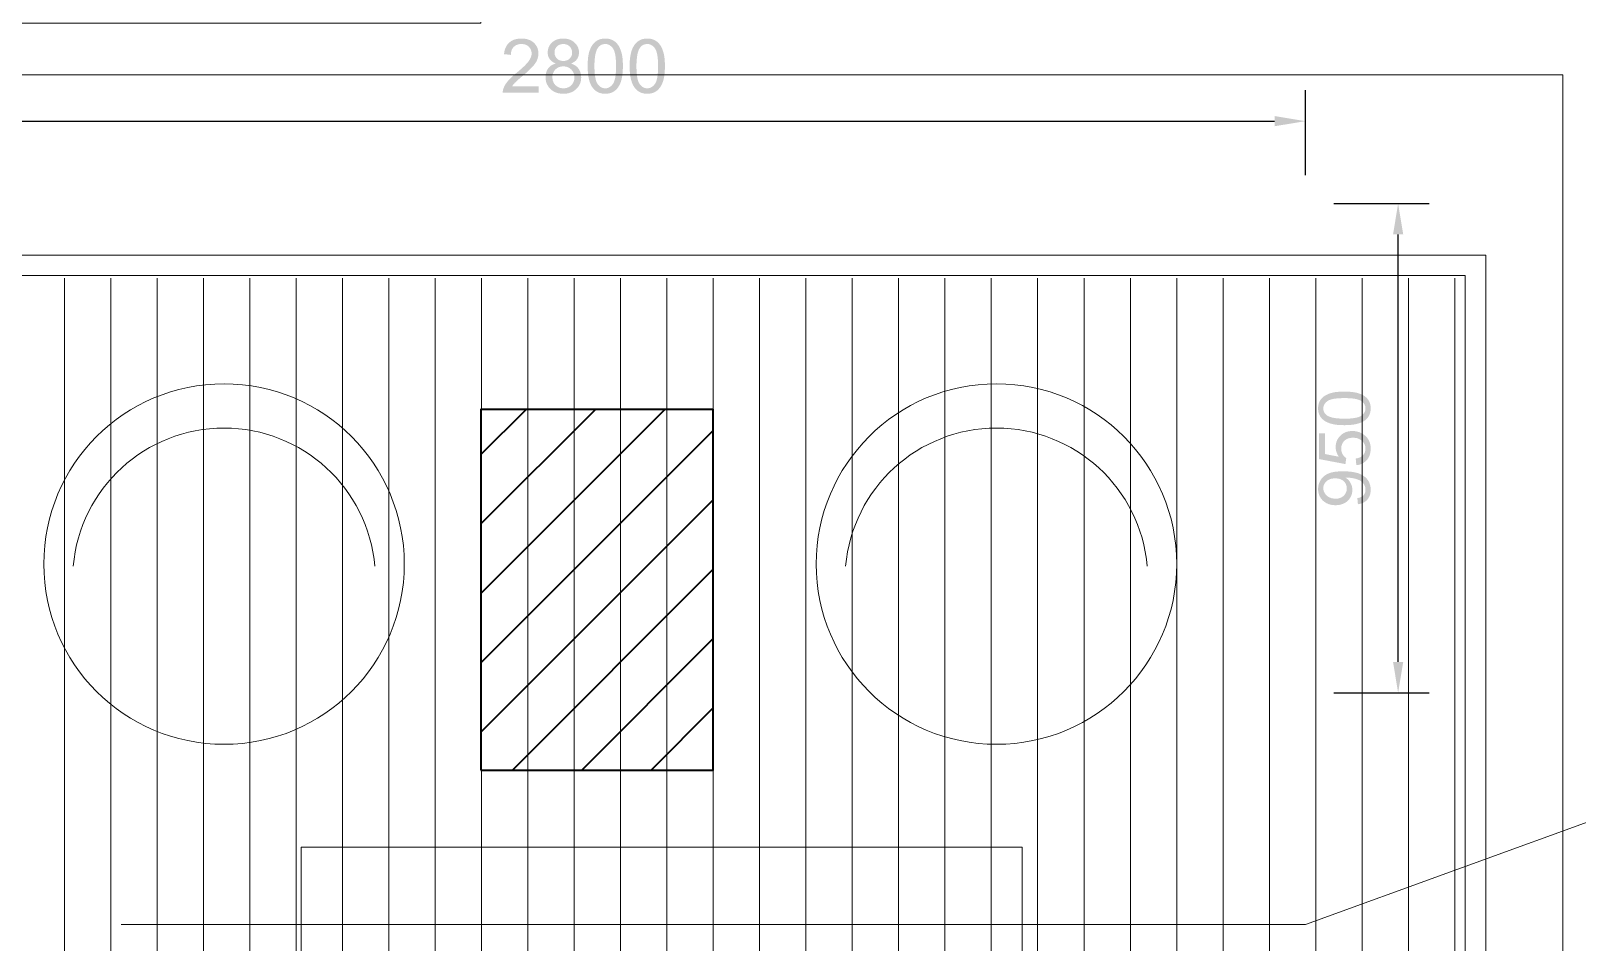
# Model space of a CAD drawing. Header units: millimetres. Extents: x -1336 to 24201, y -1370 to 16142.
# Drawn here: x 825 to 3828, y 3716 to 5485 of the extents above; entities that cross this region are included whole.
import ezdxf

# ---------------------------------------------------------------- set-up
doc = ezdxf.new("R2010")
doc.units = ezdxf.units.MM
doc.linetypes.add('DASHED', pattern=[1.524, 1.27, -0.254])
for name, color, linetype, lineweight in [('A-ANNO-TEXT', 7, 'Continuous', 13), ('A-COLS', 7, 'Continuous', 35), ('A-DIMS-MM', 7, 'Continuous', 13), ('A-FLOOR-ZONE', 7, 'Continuous', 13), ('A-FURN-VIP', 7, 'Continuous', 13), ('A-LIGHT-TRACK', 7, 'Continuous', 13)]:
    doc.layers.add(name, color=color, linetype=linetype, lineweight=lineweight)

msp = doc.modelspace()

# ---------------------------------------------------------------- hatches: boundary and pattern name
at = {"layer": 'A-COLS'}
h = msp.add_hatch(dxfattribs=at)
h.set_pattern_fill('ANSI31', scale=30)
h.paths.add_polyline_path([(1699, 4050), (2150, 4050), (2150, 4750), (1699, 4750)])
at = {"layer": 'A-DIMS-MM'}
h = msp.add_hatch(color=7, dxfattribs=at)
h.paths.add_polyline_path([(1810.7, 5377.4), (1810.7, 5365), (1741.3, 5365), (1741.3, 5366.2), (1741.3, 5367.3), (1741.4, 5368.4), (1741.6, 5369.6), (1741.8, 5370.7), (1742.1, 5371.8), (1742.4, 5372.9), (1742.8, 5374), (1743.5, 5375.7), (1744.3, 5377.5), (1745.2, 5379.2), (1746.2, 5381), (1747.3, 5382.7), (1748.6, 5384.5), (1749.9, 5386.2), (1751.3, 5387.9), (1752, 5388.8), (1752.8, 5389.7), (1753.6, 5390.6), (1754.5, 5391.5), (1755.4, 5392.4), (1756.4, 5393.4), (1757.4, 5394.3), (1758.4, 5395.3), (1759.5, 5396.3), (1760.6, 5397.4), (1761.8, 5398.4), (1763, 5399.4), (1764.2, 5400.5), (1765.5, 5401.6), (1766.8, 5402.7), (1768.1, 5403.8), (1770.2, 5405.6), (1772.2, 5407.2), (1774.2, 5408.9), (1776, 5410.5), (1777.8, 5412), (1779.4, 5413.5), (1781, 5415), (1782.5, 5416.4), (1783.9, 5417.8), (1785.2, 5419.1), (1786.4, 5420.4), (1787.6, 5421.6), (1788.6, 5422.8), (1789.6, 5423.9), (1790.5, 5425), (1791.3, 5426.1), (1792, 5427.1), (1792.7, 5428.1), (1793.3, 5429.1), (1793.9, 5430.1), (1794.4, 5431.1), (1794.9, 5432.1), (1795.4, 5433.1), (1795.8, 5434), (1796.1, 5435), (1796.4, 5436), (1796.7, 5436.9), (1796.9, 5437.9), (1797.1, 5438.8), (1797.2, 5439.7), (1797.3, 5440.6), (1797.3, 5441.6), (1797.3, 5442.5), (1797.2, 5443.4), (1797.1, 5444.4), (1796.9, 5445.2), (1796.8, 5446.1), (1796.5, 5447), (1796.2, 5447.8), (1795.9, 5448.6), (1795.6, 5449.4), (1795.2, 5450.2), (1794.7, 5451), (1794.2, 5451.7), (1793.7, 5452.4), (1793.1, 5453.1), (1792.5, 5453.8), (1791.8, 5454.5), (1791.1, 5455.1), (1790.4, 5455.7), (1789.6, 5456.3), (1788.9, 5456.8), (1788.1, 5457.3), (1787.2, 5457.7), (1786.4, 5458.1), (1785.5, 5458.4), (1784.6, 5458.8), (1783.7, 5459), (1782.7, 5459.2), (1781.7, 5459.4), (1780.7, 5459.6), (1779.7, 5459.7), (1778.6, 5459.7), (1777.5, 5459.8), (1776.4, 5459.7), (1775.3, 5459.7), (1774.2, 5459.6), (1773.1, 5459.4), (1772.1, 5459.2), (1771.1, 5459), (1770.1, 5458.7), (1769.1, 5458.4), (1768.2, 5458), (1767.3, 5457.6), (1766.5, 5457.1), (1765.7, 5456.6), (1764.9, 5456.1), (1764.1, 5455.5), (1763.3, 5454.8), (1762.6, 5454.2), (1761.9, 5453.5), (1761.3, 5452.7), (1760.7, 5451.9), (1760.2, 5451.1), (1759.7, 5450.3), (1759.2, 5449.4), (1758.8, 5448.5), (1758.4, 5447.5), (1758.1, 5446.5), (1757.8, 5445.5), (1757.6, 5444.5), (1757.3, 5443.4), (1757.2, 5442.3), (1757.1, 5441.1), (1757, 5439.9), (1757, 5438.7), (1743.7, 5440.1), (1743.9, 5441.9), (1744.2, 5443.7), (1744.5, 5445.4), (1744.9, 5447), (1745.3, 5448.6), (1745.8, 5450.2), (1746.3, 5451.7), (1747, 5453.1), (1747.6, 5454.5), (1748.4, 5455.8), (1749.1, 5457.1), (1750, 5458.3), (1750.9, 5459.5), (1751.9, 5460.6), (1752.9, 5461.7), (1754, 5462.7), (1755.1, 5463.6), (1756.3, 5464.5), (1757.5, 5465.3), (1758.8, 5466.1), (1760.1, 5466.8), (1761.5, 5467.4), (1762.9, 5468), (1764.4, 5468.5), (1765.9, 5468.9), (1767.4, 5469.3), (1769, 5469.7), (1770.7, 5469.9), (1772.4, 5470.2), (1774.2, 5470.3), (1776, 5470.4), (1777.8, 5470.4), (1779.7, 5470.4), (1781.5, 5470.3), (1783.3, 5470.1), (1785, 5469.9), (1786.6, 5469.6), (1788.3, 5469.3), (1789.8, 5468.8), (1791.3, 5468.3), (1792.8, 5467.8), (1794.2, 5467.2), (1795.6, 5466.5), (1796.9, 5465.7), (1798.2, 5464.9), (1799.4, 5464), (1800.6, 5463.1), (1801.7, 5462), (1802.8, 5461), (1803.8, 5459.9), (1804.7, 5458.8), (1805.6, 5457.6), (1806.4, 5456.4), (1807.1, 5455.2), (1807.8, 5453.9), (1808.3, 5452.7), (1808.9, 5451.4), (1809.3, 5450), (1809.7, 5448.6), (1810, 5447.2), (1810.2, 5445.8), (1810.4, 5444.3), (1810.5, 5442.8), (1810.5, 5441.3), (1810.5, 5439.7), (1810.4, 5438.1), (1810.2, 5436.6), (1809.9, 5435), (1809.5, 5433.5), (1809.1, 5431.9), (1808.6, 5430.4), (1808, 5428.9), (1807.3, 5427.4), (1806.5, 5425.8), (1805.6, 5424.2), (1804.5, 5422.6), (1803.4, 5421), (1802.2, 5419.4), (1800.8, 5417.7), (1799.4, 5416.1), (1798.6, 5415.2), (1797.8, 5414.3), (1796.9, 5413.4), (1795.9, 5412.4), (1794.9, 5411.4), (1793.8, 5410.3), (1792.7, 5409.2), (1791.4, 5408.1), (1790.2, 5406.9), (1788.8, 5405.7), (1787.4, 5404.4), (1786, 5403.1), (1784.5, 5401.8), (1782.9, 5400.4), (1781.2, 5399), (1779.5, 5397.6), (1778.1, 5396.4), (1776.8, 5395.3), (1775.5, 5394.2), (1774.2, 5393.1), (1773.1, 5392.1), (1772, 5391.2), (1771, 5390.3), (1770, 5389.4), (1769.1, 5388.6), (1768.3, 5387.9), (1767.5, 5387.2), (1766.8, 5386.5), (1766.2, 5385.9), (1765.6, 5385.3), (1765.1, 5384.8), (1764.6, 5384.4), (1763.1, 5382.6), (1761.6, 5380.9), (1760.3, 5379.1), (1759.2, 5377.4), (1810.7, 5377.4)])
h.paths.add_polyline_path([(1844.3, 5421.9), (1842.4, 5422.7), (1840.6, 5423.6), (1838.9, 5424.5), (1837.4, 5425.5), (1835.9, 5426.6), (1834.7, 5427.8), (1833.5, 5429), (1832.5, 5430.3), (1831.6, 5431.7), (1830.8, 5433.2), (1830.1, 5434.7), (1829.6, 5436.3), (1829.1, 5438), (1828.8, 5439.7), (1828.7, 5441.5), (1828.6, 5443.4), (1828.6, 5444.8), (1828.7, 5446.2), (1828.9, 5447.5), (1829.1, 5448.9), (1829.4, 5450.2), (1829.7, 5451.4), (1830.2, 5452.7), (1830.7, 5453.9), (1831.2, 5455.1), (1831.8, 5456.3), (1832.5, 5457.4), (1833.2, 5458.5), (1834, 5459.6), (1834.9, 5460.6), (1835.8, 5461.6), (1836.8, 5462.6), (1837.9, 5463.6), (1839, 5464.5), (1840.1, 5465.3), (1841.3, 5466), (1842.5, 5466.7), (1843.8, 5467.4), (1845.1, 5468), (1846.4, 5468.5), (1847.8, 5468.9), (1849.3, 5469.3), (1850.7, 5469.7), (1852.2, 5469.9), (1853.8, 5470.2), (1855.4, 5470.3), (1857.1, 5470.4), (1858.7, 5470.4), (1860.4, 5470.4), (1862.1, 5470.3), (1863.7, 5470.1), (1865.3, 5469.9), (1866.8, 5469.6), (1868.3, 5469.3), (1869.7, 5468.9), (1871.2, 5468.4), (1872.5, 5467.9), (1873.8, 5467.3), (1875.1, 5466.7), (1876.4, 5465.9), (1877.5, 5465.2), (1878.7, 5464.3), (1879.8, 5463.4), (1880.9, 5462.4), (1881.9, 5461.4), (1882.8, 5460.4), (1883.7, 5459.3), (1884.5, 5458.2), (1885.3, 5457.1), (1886, 5456), (1886.6, 5454.8), (1887.2, 5453.6), (1887.7, 5452.4), (1888.1, 5451.1), (1888.4, 5449.8), (1888.7, 5448.5), (1889, 5447.2), (1889.1, 5445.8), (1889.2, 5444.4), (1889.3, 5443), (1889.2, 5441.2), (1889, 5439.5), (1888.7, 5437.8), (1888.3, 5436.2), (1887.8, 5434.6), (1887.1, 5433.1), (1886.3, 5431.7), (1885.4, 5430.3), (1884.4, 5429), (1883.3, 5427.7), (1882, 5426.6), (1880.6, 5425.5), (1879.1, 5424.5), (1877.4, 5423.6), (1875.7, 5422.7), (1873.8, 5421.9), (1875, 5421.5), (1876.1, 5421.1), (1877.2, 5420.6), (1878.3, 5420.1), (1879.4, 5419.6), (1880.4, 5419), (1881.4, 5418.4), (1882.3, 5417.8), (1883.2, 5417.2), (1884.1, 5416.5), (1884.9, 5415.8), (1885.7, 5415), (1886.4, 5414.3), (1887.2, 5413.5), (1887.9, 5412.6), (1888.5, 5411.8), (1889.1, 5410.9), (1889.7, 5410), (1890.2, 5409), (1890.7, 5408.1), (1891.2, 5407.1), (1891.6, 5406.1), (1892, 5405.1), (1892.3, 5404.1), (1892.6, 5403), (1892.8, 5401.9), (1893.1, 5400.8), (1893.2, 5399.7), (1893.4, 5398.6), (1893.5, 5397.4), (1893.5, 5396.2), (1893.6, 5395), (1893.5, 5393.3), (1893.4, 5391.7), (1893.2, 5390.1), (1893, 5388.5), (1892.6, 5387), (1892.2, 5385.5), (1891.7, 5384.1), (1891.2, 5382.6), (1890.5, 5381.2), (1889.8, 5379.9), (1889.1, 5378.5), (1888.2, 5377.2), (1887.3, 5376), (1886.3, 5374.7), (1885.2, 5373.5), (1884, 5372.4), (1882.8, 5371.3), (1881.6, 5370.2), (1880.2, 5369.3), (1878.9, 5368.4), (1877.5, 5367.5), (1876, 5366.8), (1874.5, 5366.1), (1873, 5365.5), (1871.4, 5365), (1869.8, 5364.5), (1868.1, 5364.1), (1866.4, 5363.8), (1864.6, 5363.5), (1862.8, 5363.4), (1860.9, 5363.2), (1859, 5363.2), (1857, 5363.2), (1855.2, 5363.4), (1853.3, 5363.5), (1851.6, 5363.8), (1849.8, 5364.1), (1848.1, 5364.5), (1846.5, 5365), (1844.9, 5365.5), (1843.4, 5366.1), (1841.9, 5366.8), (1840.4, 5367.6), (1839, 5368.4), (1837.7, 5369.3), (1836.4, 5370.3), (1835.1, 5371.3), (1833.9, 5372.4), (1832.7, 5373.6), (1831.7, 5374.8), (1830.7, 5376), (1829.7, 5377.3), (1828.9, 5378.6), (1828.1, 5380), (1827.4, 5381.3), (1826.7, 5382.8), (1826.2, 5384.2), (1825.7, 5385.7), (1825.3, 5387.2), (1825, 5388.8), (1824.7, 5390.4), (1824.5, 5392), (1824.4, 5393.7), (1824.4, 5395.4), (1824.4, 5396.6), (1824.4, 5397.9), (1824.5, 5399.1), (1824.7, 5400.3), (1824.9, 5401.4), (1825.1, 5402.6), (1825.4, 5403.7), (1825.7, 5404.8), (1826, 5405.8), (1826.4, 5406.9), (1826.8, 5407.9), (1827.3, 5408.9), (1827.8, 5409.8), (1828.3, 5410.7), (1828.9, 5411.6), (1829.6, 5412.5), (1830.2, 5413.4), (1830.9, 5414.2), (1831.7, 5415), (1832.4, 5415.7), (1833.2, 5416.4), (1834.1, 5417.1), (1834.9, 5417.7), (1835.9, 5418.3), (1836.8, 5418.9), (1837.8, 5419.4), (1838.8, 5419.9), (1839.8, 5420.4), (1840.9, 5420.8), (1842, 5421.2), (1843.2, 5421.6), (1844.3, 5421.9)])
h.paths.add_polyline_path([(1841.8, 5443.8), (1841.8, 5442.9), (1841.8, 5442), (1841.9, 5441.1), (1842.1, 5440.2), (1842.2, 5439.4), (1842.4, 5438.6), (1842.7, 5437.8), (1843, 5437), (1843.3, 5436.3), (1843.6, 5435.5), (1844, 5434.8), (1844.5, 5434.1), (1844.9, 5433.5), (1845.4, 5432.8), (1846, 5432.2), (1846.6, 5431.6), (1847.2, 5431), (1847.8, 5430.5), (1848.5, 5430), (1849.1, 5429.5), (1849.8, 5429.1), (1850.6, 5428.7), (1851.3, 5428.4), (1852.1, 5428.1), (1852.9, 5427.8), (1853.7, 5427.5), (1854.5, 5427.3), (1855.4, 5427.2), (1856.3, 5427), (1857.2, 5427), (1858.1, 5426.9), (1859, 5426.9), (1860, 5426.9), (1860.9, 5427), (1861.7, 5427), (1862.6, 5427.2), (1863.4, 5427.3), (1864.2, 5427.5), (1865, 5427.8), (1865.8, 5428.1), (1866.6, 5428.4), (1867.3, 5428.7), (1868, 5429.1), (1868.7, 5429.5), (1869.4, 5430), (1870, 5430.5), (1870.6, 5431), (1871.2, 5431.6), (1871.8, 5432.2), (1872.4, 5432.8), (1872.9, 5433.4), (1873.3, 5434.1), (1873.8, 5434.7), (1874.1, 5435.4), (1874.5, 5436.1), (1874.8, 5436.8), (1875.1, 5437.5), (1875.3, 5438.3), (1875.5, 5439), (1875.7, 5439.8), (1875.8, 5440.6), (1875.9, 5441.4), (1876, 5442.2), (1876, 5443.1), (1876, 5443.9), (1875.9, 5444.8), (1875.8, 5445.6), (1875.7, 5446.5), (1875.5, 5447.3), (1875.3, 5448.1), (1875.1, 5448.8), (1874.8, 5449.6), (1874.5, 5450.3), (1874.1, 5451.1), (1873.7, 5451.8), (1873.2, 5452.4), (1872.8, 5453.1), (1872.2, 5453.8), (1871.7, 5454.4), (1871.1, 5455), (1870.5, 5455.6), (1869.8, 5456.1), (1869.2, 5456.6), (1868.5, 5457.1), (1867.8, 5457.5), (1867.1, 5457.9), (1866.3, 5458.3), (1865.6, 5458.6), (1864.8, 5458.9), (1864, 5459.1), (1863.2, 5459.4), (1862.4, 5459.5), (1861.5, 5459.7), (1860.7, 5459.8), (1859.8, 5459.8), (1858.9, 5459.8), (1858, 5459.8), (1857.1, 5459.8), (1856.2, 5459.7), (1855.4, 5459.5), (1854.5, 5459.4), (1853.7, 5459.2), (1852.9, 5458.9), (1852.1, 5458.6), (1851.4, 5458.3), (1850.6, 5458), (1849.9, 5457.6), (1849.2, 5457.2), (1848.6, 5456.7), (1847.9, 5456.2), (1847.3, 5455.7), (1846.6, 5455.1), (1846.1, 5454.5), (1845.5, 5453.9), (1845, 5453.3), (1844.5, 5452.6), (1844.1, 5452), (1843.7, 5451.3), (1843.3, 5450.6), (1843, 5449.9), (1842.7, 5449.2), (1842.5, 5448.5), (1842.2, 5447.7), (1842.1, 5447), (1841.9, 5446.2), (1841.8, 5445.4), (1841.8, 5444.6), (1841.8, 5443.8)])
h.paths.add_polyline_path([(1837.6, 5395.3), (1837.7, 5393.9), (1837.8, 5392.6), (1838, 5391.2), (1838.3, 5389.9), (1838.6, 5388.5), (1839.1, 5387.2), (1839.6, 5385.9), (1840.2, 5384.6), (1840.9, 5383.4), (1841.7, 5382.2), (1842.5, 5381.1), (1843.5, 5380), (1844.5, 5379.1), (1845.6, 5378.2), (1846.8, 5377.4), (1848, 5376.6), (1849.3, 5376), (1850.6, 5375.4), (1852, 5374.9), (1853.4, 5374.5), (1854.8, 5374.2), (1856.2, 5374), (1857.6, 5373.9), (1859.1, 5373.8), (1860.2, 5373.8), (1861.4, 5373.9), (1862.5, 5374), (1863.5, 5374.2), (1864.6, 5374.4), (1865.6, 5374.6), (1866.6, 5374.9), (1867.5, 5375.3), (1868.5, 5375.7), (1869.4, 5376.1), (1870.3, 5376.6), (1871.1, 5377.2), (1872, 5377.7), (1872.8, 5378.4), (1873.6, 5379), (1874.4, 5379.8), (1875.1, 5380.5), (1875.8, 5381.3), (1876.4, 5382.1), (1877, 5382.9), (1877.5, 5383.8), (1878, 5384.7), (1878.5, 5385.6), (1878.9, 5386.5), (1879.2, 5387.5), (1879.5, 5388.4), (1879.8, 5389.5), (1880, 5390.5), (1880.2, 5391.5), (1880.3, 5392.6), (1880.4, 5393.7), (1880.4, 5394.9), (1880.4, 5396), (1880.3, 5397.1), (1880.2, 5398.2), (1880, 5399.3), (1879.8, 5400.4), (1879.5, 5401.4), (1879.2, 5402.4), (1878.8, 5403.4), (1878.4, 5404.3), (1878, 5405.2), (1877.4, 5406.1), (1876.9, 5407), (1876.3, 5407.9), (1875.6, 5408.7), (1874.9, 5409.5), (1874.2, 5410.3), (1873.4, 5411), (1872.6, 5411.7), (1871.7, 5412.3), (1870.9, 5412.9), (1870, 5413.5), (1869.1, 5414), (1868.2, 5414.4), (1867.2, 5414.8), (1866.2, 5415.2), (1865.2, 5415.5), (1864.2, 5415.8), (1863.1, 5416), (1862.1, 5416.1), (1861, 5416.3), (1859.8, 5416.3), (1858.7, 5416.4), (1857.5, 5416.3), (1856.4, 5416.3), (1855.4, 5416.1), (1854.3, 5416), (1853.3, 5415.8), (1852.3, 5415.5), (1851.3, 5415.2), (1850.4, 5414.8), (1849.4, 5414.5), (1848.5, 5414), (1847.6, 5413.5), (1846.8, 5413), (1845.9, 5412.4), (1845.1, 5411.7), (1844.4, 5411.1), (1843.6, 5410.3), (1842.9, 5409.6), (1842.2, 5408.8), (1841.6, 5408), (1841, 5407.1), (1840.4, 5406.3), (1840, 5405.4), (1839.5, 5404.5), (1839.1, 5403.6), (1838.8, 5402.6), (1838.5, 5401.6), (1838.2, 5400.6), (1838, 5399.6), (1837.8, 5398.6), (1837.7, 5397.5), (1837.6, 5396.4), (1837.6, 5395.3)])
h.paths.add_polyline_path([(1906.1, 5416.8), (1906.1, 5419.1), (1906.1, 5421.3), (1906.2, 5423.5), (1906.3, 5425.6), (1906.5, 5427.7), (1906.6, 5429.7), (1906.8, 5431.7), (1907, 5433.6), (1907.3, 5435.4), (1907.6, 5437.2), (1907.9, 5439), (1908.2, 5440.6), (1908.6, 5442.2), (1909, 5443.8), (1909.5, 5445.3), (1909.9, 5446.8), (1910.4, 5448.2), (1910.9, 5449.5), (1911.5, 5450.8), (1912.1, 5452.1), (1912.7, 5453.3), (1913.3, 5454.5), (1914, 5455.7), (1914.7, 5456.8), (1915.4, 5457.9), (1916.2, 5458.9), (1916.9, 5459.9), (1917.8, 5460.9), (1918.6, 5461.8), (1919.5, 5462.6), (1920.4, 5463.5), (1921.3, 5464.3), (1922.3, 5465), (1923.3, 5465.7), (1924.3, 5466.4), (1925.3, 5467), (1926.4, 5467.5), (1927.5, 5468), (1928.7, 5468.5), (1929.8, 5468.9), (1931, 5469.3), (1932.3, 5469.6), (1933.5, 5469.8), (1934.8, 5470), (1936.2, 5470.2), (1937.5, 5470.3), (1938.9, 5470.4), (1940.3, 5470.4), (1942.4, 5470.4), (1944.4, 5470.2), (1946.4, 5470), (1948.3, 5469.6), (1950.1, 5469.1), (1951.8, 5468.5), (1953.5, 5467.8), (1955.2, 5467), (1956.7, 5466.1), (1958.2, 5465.1), (1959.6, 5464.1), (1961, 5462.9), (1962.3, 5461.6), (1963.5, 5460.2), (1964.6, 5458.8), (1965.7, 5457.2), (1966.7, 5455.6), (1967.6, 5453.8), (1968.5, 5452), (1969.4, 5450.1), (1970.2, 5448.1), (1970.9, 5446), (1971.6, 5443.9), (1972.2, 5441.6), (1972.5, 5440.4), (1972.8, 5439.2), (1973, 5437.9), (1973.2, 5436.6), (1973.4, 5435.2), (1973.6, 5433.8), (1973.8, 5432.3), (1974, 5430.8), (1974.1, 5429.2), (1974.2, 5427.6), (1974.3, 5425.9), (1974.4, 5424.2), (1974.5, 5422.4), (1974.5, 5420.6), (1974.6, 5418.7), (1974.6, 5416.8), (1974.5, 5414.5), (1974.5, 5412.3), (1974.4, 5410.1), (1974.3, 5408), (1974.2, 5405.9), (1974, 5403.9), (1973.8, 5402), (1973.6, 5400.1), (1973.4, 5398.2), (1973.1, 5396.5), (1972.8, 5394.7), (1972.4, 5393.1), (1972.1, 5391.5), (1971.7, 5389.9), (1971.2, 5388.4), (1970.8, 5387), (1970.3, 5385.6), (1969.8, 5384.2), (1969.2, 5382.9), (1968.6, 5381.6), (1968, 5380.4), (1967.4, 5379.2), (1966.7, 5378), (1966, 5376.9), (1965.3, 5375.8), (1964.6, 5374.8), (1963.8, 5373.8), (1963, 5372.8), (1962.1, 5371.9), (1961.2, 5371), (1960.3, 5370.2), (1959.4, 5369.4), (1958.5, 5368.7), (1957.5, 5368), (1956.4, 5367.3), (1955.4, 5366.7), (1954.3, 5366.1), (1953.2, 5365.6), (1952, 5365.2), (1950.9, 5364.8), (1949.7, 5364.4), (1948.4, 5364.1), (1947.1, 5363.8), (1945.8, 5363.6), (1944.5, 5363.4), (1943.1, 5363.3), (1941.7, 5363.2), (1940.3, 5363.2), (1938.5, 5363.3), (1936.6, 5363.4), (1934.9, 5363.6), (1933.1, 5363.9), (1931.5, 5364.3), (1929.9, 5364.7), (1928.3, 5365.3), (1926.8, 5365.9), (1925.3, 5366.7), (1923.9, 5367.5), (1922.5, 5368.4), (1921.2, 5369.3), (1920, 5370.4), (1918.7, 5371.5), (1917.6, 5372.8), (1916.5, 5374.1), (1915.2, 5375.8), (1914, 5377.6), (1912.9, 5379.6), (1911.9, 5381.7), (1911, 5383.9), (1910.1, 5386.2), (1909.4, 5388.7), (1908.7, 5391.3), (1908.1, 5394.1), (1907.5, 5396.9), (1907.1, 5399.9), (1906.7, 5403), (1906.5, 5406.3), (1906.3, 5409.6), (1906.1, 5413.2), (1906.1, 5416.8)])
h.paths.add_polyline_path([(1919.3, 5416.8), (1919.4, 5413.6), (1919.4, 5410.6), (1919.6, 5407.7), (1919.7, 5404.9), (1919.9, 5402.3), (1920.2, 5399.8), (1920.5, 5397.5), (1920.9, 5395.3), (1921.3, 5393.2), (1921.7, 5391.2), (1922.2, 5389.4), (1922.7, 5387.7), (1923.3, 5386.2), (1924, 5384.8), (1924.7, 5383.5), (1925.4, 5382.4), (1926.2, 5381.3), (1926.9, 5380.4), (1927.8, 5379.5), (1928.6, 5378.6), (1929.4, 5377.9), (1930.3, 5377.2), (1931.2, 5376.5), (1932.1, 5375.9), (1933.1, 5375.4), (1934.1, 5375), (1935, 5374.6), (1936.1, 5374.3), (1937.1, 5374.1), (1938.1, 5373.9), (1939.2, 5373.8), (1940.3, 5373.8), (1941.4, 5373.8), (1942.5, 5373.9), (1943.6, 5374.1), (1944.6, 5374.3), (1945.6, 5374.6), (1946.6, 5375), (1947.6, 5375.5), (1948.5, 5376), (1949.4, 5376.5), (1950.3, 5377.2), (1951.2, 5377.9), (1952.1, 5378.6), (1952.9, 5379.5), (1953.7, 5380.4), (1954.5, 5381.4), (1955.3, 5382.4), (1956, 5383.5), (1956.7, 5384.8), (1957.3, 5386.2), (1957.9, 5387.8), (1958.4, 5389.5), (1958.9, 5391.3), (1959.4, 5393.2), (1959.8, 5395.3), (1960.2, 5397.5), (1960.5, 5399.9), (1960.7, 5402.3), (1960.9, 5405), (1961.1, 5407.7), (1961.2, 5410.6), (1961.3, 5413.6), (1961.3, 5416.8), (1961.3, 5420), (1961.2, 5423), (1961.1, 5425.9), (1960.9, 5428.7), (1960.7, 5431.3), (1960.5, 5433.8), (1960.2, 5436.1), (1959.8, 5438.4), (1959.4, 5440.4), (1958.9, 5442.4), (1958.4, 5444.2), (1957.9, 5445.9), (1957.3, 5447.4), (1956.7, 5448.8), (1956, 5450.1), (1955.3, 5451.2), (1954.5, 5452.3), (1953.7, 5453.2), (1952.9, 5454.1), (1952, 5455), (1951.2, 5455.7), (1950.3, 5456.4), (1949.4, 5457.1), (1948.5, 5457.6), (1947.5, 5458.1), (1946.5, 5458.6), (1945.5, 5458.9), (1944.5, 5459.2), (1943.5, 5459.5), (1942.4, 5459.6), (1941.3, 5459.7), (1940.2, 5459.8), (1939.1, 5459.7), (1938, 5459.6), (1937, 5459.5), (1936, 5459.3), (1935, 5459), (1934, 5458.7), (1933.1, 5458.3), (1932.2, 5457.9), (1931.3, 5457.4), (1930.5, 5456.8), (1929.7, 5456.2), (1928.9, 5455.5), (1928.1, 5454.8), (1927.4, 5454), (1926.7, 5453.1), (1926, 5452.2), (1925.2, 5451), (1924.4, 5449.6), (1923.7, 5448.1), (1923.1, 5446.4), (1922.5, 5444.7), (1921.9, 5442.8), (1921.4, 5440.7), (1921, 5438.6), (1920.6, 5436.3), (1920.3, 5433.9), (1920, 5431.4), (1919.8, 5428.7), (1919.6, 5425.9), (1919.4, 5423), (1919.4, 5420), (1919.3, 5416.8)])
h.paths.add_polyline_path([(1987.7, 5416.8), (1987.7, 5419.1), (1987.7, 5421.3), (1987.8, 5423.5), (1987.9, 5425.6), (1988, 5427.7), (1988.2, 5429.7), (1988.4, 5431.7), (1988.6, 5433.6), (1988.9, 5435.4), (1989.2, 5437.2), (1989.5, 5439), (1989.8, 5440.6), (1990.2, 5442.2), (1990.6, 5443.8), (1991, 5445.3), (1991.5, 5446.8), (1992, 5448.2), (1992.5, 5449.5), (1993.1, 5450.8), (1993.6, 5452.1), (1994.3, 5453.3), (1994.9, 5454.5), (1995.6, 5455.7), (1996.3, 5456.8), (1997, 5457.9), (1997.7, 5458.9), (1998.5, 5459.9), (1999.3, 5460.9), (2000.2, 5461.8), (2001.1, 5462.6), (2002, 5463.5), (2002.9, 5464.3), (2003.8, 5465), (2004.8, 5465.7), (2005.9, 5466.4), (2006.9, 5467), (2008, 5467.5), (2009.1, 5468), (2010.2, 5468.5), (2011.4, 5468.9), (2012.6, 5469.3), (2013.9, 5469.6), (2015.1, 5469.8), (2016.4, 5470), (2017.7, 5470.2), (2019.1, 5470.3), (2020.5, 5470.4), (2021.9, 5470.4), (2024, 5470.4), (2026, 5470.2), (2027.9, 5470), (2029.8, 5469.6), (2031.7, 5469.1), (2033.4, 5468.5), (2035.1, 5467.8), (2036.7, 5467), (2038.3, 5466.1), (2039.8, 5465.1), (2041.2, 5464.1), (2042.5, 5462.9), (2043.8, 5461.6), (2045, 5460.2), (2046.2, 5458.8), (2047.3, 5457.2), (2048.3, 5455.6), (2049.2, 5453.8), (2050.1, 5452), (2051, 5450.1), (2051.8, 5448.1), (2052.5, 5446), (2053.2, 5443.9), (2053.8, 5441.6), (2054.1, 5440.4), (2054.3, 5439.2), (2054.6, 5437.9), (2054.8, 5436.6), (2055, 5435.2), (2055.2, 5433.8), (2055.4, 5432.3), (2055.5, 5430.8), (2055.7, 5429.2), (2055.8, 5427.6), (2055.9, 5425.9), (2056, 5424.2), (2056.1, 5422.4), (2056.1, 5420.6), (2056.1, 5418.7), (2056.1, 5416.8), (2056.1, 5414.5), (2056.1, 5412.3), (2056, 5410.1), (2055.9, 5408), (2055.8, 5405.9), (2055.6, 5403.9), (2055.4, 5402), (2055.2, 5400.1), (2054.9, 5398.2), (2054.7, 5396.5), (2054.3, 5394.7), (2054, 5393.1), (2053.6, 5391.5), (2053.2, 5389.9), (2052.8, 5388.4), (2052.3, 5387), (2051.9, 5385.6), (2051.3, 5384.2), (2050.8, 5382.9), (2050.2, 5381.6), (2049.6, 5380.4), (2049, 5379.2), (2048.3, 5378), (2047.6, 5376.9), (2046.9, 5375.8), (2046.1, 5374.8), (2045.3, 5373.8), (2044.5, 5372.8), (2043.7, 5371.9), (2042.8, 5371), (2041.9, 5370.2), (2041, 5369.4), (2040, 5368.7), (2039, 5368), (2038, 5367.3), (2037, 5366.7), (2035.9, 5366.1), (2034.8, 5365.6), (2033.6, 5365.2), (2032.4, 5364.8), (2031.2, 5364.4), (2030, 5364.1), (2028.7, 5363.8), (2027.4, 5363.6), (2026.1, 5363.4), (2024.7, 5363.3), (2023.3, 5363.2), (2021.9, 5363.2), (2020, 5363.3), (2018.2, 5363.4), (2016.4, 5363.6), (2014.7, 5363.9), (2013, 5364.3), (2011.4, 5364.7), (2009.9, 5365.3), (2008.3, 5365.9), (2006.9, 5366.7), (2005.5, 5367.5), (2004.1, 5368.4), (2002.8, 5369.3), (2001.5, 5370.4), (2000.3, 5371.5), (1999.2, 5372.8), (1998.1, 5374.1), (1996.8, 5375.8), (1995.6, 5377.6), (1994.5, 5379.6), (1993.5, 5381.7), (1992.6, 5383.9), (1991.7, 5386.2), (1991, 5388.7), (1990.3, 5391.3), (1989.7, 5394.1), (1989.1, 5396.9), (1988.7, 5399.9), (1988.3, 5403), (1988, 5406.3), (1987.8, 5409.6), (1987.7, 5413.2), (1987.7, 5416.8)])
h.paths.add_polyline_path([(2000.9, 5416.8), (2000.9, 5413.6), (2001, 5410.6), (2001.1, 5407.7), (2001.3, 5404.9), (2001.5, 5402.3), (2001.8, 5399.8), (2002.1, 5397.5), (2002.4, 5395.3), (2002.8, 5393.2), (2003.3, 5391.2), (2003.8, 5389.4), (2004.3, 5387.7), (2004.9, 5386.2), (2005.6, 5384.8), (2006.2, 5383.5), (2007, 5382.4), (2007.7, 5381.3), (2008.5, 5380.4), (2009.3, 5379.5), (2010.2, 5378.6), (2011, 5377.9), (2011.9, 5377.2), (2012.8, 5376.5), (2013.7, 5375.9), (2014.7, 5375.4), (2015.6, 5375), (2016.6, 5374.6), (2017.6, 5374.3), (2018.7, 5374.1), (2019.7, 5373.9), (2020.8, 5373.8), (2021.9, 5373.8), (2023, 5373.8), (2024.1, 5373.9), (2025.1, 5374.1), (2026.2, 5374.3), (2027.2, 5374.6), (2028.2, 5375), (2029.1, 5375.5), (2030.1, 5376), (2031, 5376.5), (2031.9, 5377.2), (2032.8, 5377.9), (2033.6, 5378.6), (2034.5, 5379.5), (2035.3, 5380.4), (2036.1, 5381.4), (2036.8, 5382.4), (2037.6, 5383.5), (2038.3, 5384.8), (2038.9, 5386.2), (2039.5, 5387.8), (2040, 5389.5), (2040.5, 5391.3), (2041, 5393.2), (2041.4, 5395.3), (2041.7, 5397.5), (2042, 5399.9), (2042.3, 5402.3), (2042.5, 5405), (2042.7, 5407.7), (2042.8, 5410.6), (2042.9, 5413.6), (2042.9, 5416.8), (2042.9, 5420), (2042.8, 5423), (2042.7, 5425.9), (2042.5, 5428.7), (2042.3, 5431.3), (2042, 5433.8), (2041.7, 5436.1), (2041.4, 5438.4), (2041, 5440.4), (2040.5, 5442.4), (2040, 5444.2), (2039.5, 5445.9), (2038.9, 5447.4), (2038.3, 5448.8), (2037.6, 5450.1), (2036.8, 5451.2), (2036.1, 5452.3), (2035.3, 5453.2), (2034.5, 5454.1), (2033.6, 5455), (2032.8, 5455.7), (2031.9, 5456.4), (2031, 5457.1), (2030, 5457.6), (2029.1, 5458.1), (2028.1, 5458.6), (2027.1, 5458.9), (2026.1, 5459.2), (2025, 5459.5), (2024, 5459.6), (2022.9, 5459.7), (2021.8, 5459.8), (2020.7, 5459.7), (2019.6, 5459.6), (2018.6, 5459.5), (2017.5, 5459.3), (2016.6, 5459), (2015.6, 5458.7), (2014.7, 5458.3), (2013.8, 5457.9), (2012.9, 5457.4), (2012.1, 5456.8), (2011.2, 5456.2), (2010.5, 5455.5), (2009.7, 5454.8), (2009, 5454), (2008.3, 5453.1), (2007.6, 5452.2), (2006.8, 5451), (2006, 5449.6), (2005.3, 5448.1), (2004.7, 5446.4), (2004.1, 5444.7), (2003.5, 5442.8), (2003, 5440.7), (2002.6, 5438.6), (2002.2, 5436.3), (2001.9, 5433.9), (2001.6, 5431.4), (2001.3, 5428.7), (2001.2, 5425.9), (2001, 5423), (2000.9, 5420), (2000.9, 5416.8)])
h = msp.add_hatch(color=7, dxfattribs=at)
h.paths.add_polyline_path([(3401.9, 4566.1), (3400.8, 4577.9), (3401.8, 4578.1), (3402.8, 4578.3), (3403.7, 4578.6), (3404.7, 4578.8), (3405.5, 4579.1), (3406.4, 4579.4), (3407.2, 4579.7), (3408, 4580.1), (3408.7, 4580.5), (3409.4, 4580.8), (3410.1, 4581.3), (3410.7, 4581.7), (3411.3, 4582.1), (3411.8, 4582.6), (3412.4, 4583.1), (3412.9, 4583.6), (3413.7, 4584.7), (3414.5, 4585.9), (3415.1, 4587.1), (3415.7, 4588.5), (3416.1, 4589.8), (3416.4, 4591.3), (3416.6, 4592.9), (3416.6, 4594.5), (3416.6, 4595.9), (3416.4, 4597.2), (3416.2, 4598.5), (3416, 4599.8), (3415.6, 4601), (3415.2, 4602.2), (3414.6, 4603.3), (3414, 4604.4), (3413.3, 4605.4), (3412.6, 4606.4), (3411.8, 4607.4), (3411, 4608.3), (3410.1, 4609.1), (3409.2, 4609.9), (3408.1, 4610.7), (3407.1, 4611.4), (3406, 4612.1), (3404.7, 4612.7), (3403.4, 4613.3), (3402, 4613.9), (3400.5, 4614.5), (3398.9, 4615), (3397.2, 4615.5), (3395.4, 4616), (3393.5, 4616.4), (3391.7, 4616.8), (3389.8, 4617.1), (3388, 4617.3), (3386.1, 4617.5), (3384.2, 4617.7), (3382.3, 4617.8), (3380.4, 4617.8), (3379.9, 4617.8), (3379.4, 4617.8), (3378.7, 4617.8), (3377.9, 4617.7), (3379.4, 4616.8), (3380.7, 4615.7), (3382, 4614.6), (3383.2, 4613.4), (3384.4, 4612.1), (3385.5, 4610.7), (3386.5, 4609.2), (3387.4, 4607.7), (3388.3, 4606.1), (3389, 4604.4), (3389.7, 4602.7), (3390.2, 4601), (3390.6, 4599.3), (3390.9, 4597.5), (3391, 4595.7), (3391.1, 4593.9), (3391.1, 4592.3), (3391, 4590.8), (3390.8, 4589.3), (3390.5, 4587.9), (3390.2, 4586.5), (3389.8, 4585.1), (3389.4, 4583.7), (3388.8, 4582.4), (3388.2, 4581.1), (3387.6, 4579.8), (3386.8, 4578.6), (3386, 4577.4), (3385.2, 4576.2), (3384.2, 4575.1), (3383.2, 4573.9), (3382.1, 4572.9), (3380.9, 4571.8), (3379.8, 4570.8), (3378.5, 4569.9), (3377.2, 4569.1), (3375.9, 4568.3), (3374.5, 4567.6), (3373.1, 4567), (3371.7, 4566.4), (3370.2, 4565.9), (3368.6, 4565.5), (3367, 4565.1), (3365.4, 4564.8), (3363.7, 4564.6), (3362, 4564.4), (3360.2, 4564.3), (3358.4, 4564.3), (3356.5, 4564.3), (3354.6, 4564.4), (3352.9, 4564.6), (3351.1, 4564.8), (3349.4, 4565.1), (3347.8, 4565.5), (3346.2, 4566), (3344.6, 4566.5), (3343.1, 4567.1), (3341.7, 4567.8), (3340.2, 4568.5), (3338.9, 4569.3), (3337.6, 4570.2), (3336.3, 4571.1), (3335.1, 4572.1), (3333.9, 4573.2), (3332.7, 4574.4), (3331.7, 4575.5), (3330.7, 4576.7), (3329.8, 4578), (3329, 4579.3), (3328.2, 4580.6), (3327.5, 4581.9), (3326.9, 4583.3), (3326.4, 4584.8), (3325.9, 4586.2), (3325.5, 4587.7), (3325.2, 4589.2), (3324.9, 4590.8), (3324.7, 4592.4), (3324.6, 4594), (3324.6, 4595.7), (3324.6, 4596.9), (3324.7, 4598.1), (3324.8, 4599.3), (3324.9, 4600.5), (3325.1, 4601.6), (3325.3, 4602.8), (3325.6, 4603.9), (3325.9, 4605), (3326.3, 4606.1), (3326.6, 4607.2), (3327.1, 4608.3), (3327.5, 4609.4), (3328.1, 4610.5), (3328.6, 4611.5), (3329.2, 4612.5), (3329.8, 4613.5), (3330.5, 4614.5), (3331.2, 4615.5), (3332, 4616.4), (3332.7, 4617.3), (3333.6, 4618.2), (3334.4, 4619.1), (3335.3, 4619.9), (3336.2, 4620.7), (3337.2, 4621.4), (3338.2, 4622.1), (3339.2, 4622.8), (3340.2, 4623.5), (3341.3, 4624.1), (3342.5, 4624.7), (3343.6, 4625.3), (3344.8, 4625.8), (3346.1, 4626.3), (3347.4, 4626.8), (3348.8, 4627.2), (3350.2, 4627.7), (3351.7, 4628), (3353.3, 4628.4), (3355, 4628.7), (3356.7, 4629), (3358.5, 4629.2), (3360.4, 4629.4), (3362.3, 4629.6), (3364.3, 4629.8), (3366.4, 4629.9), (3368.5, 4629.9), (3370.7, 4630), (3373, 4630), (3375.3, 4630), (3377.6, 4629.9), (3379.9, 4629.9), (3382, 4629.8), (3384.2, 4629.6), (3386.2, 4629.4), (3388.2, 4629.2), (3390.2, 4629), (3392, 4628.7), (3393.9, 4628.4), (3395.6, 4628), (3397.3, 4627.7), (3398.9, 4627.3), (3400.5, 4626.8), (3402, 4626.4), (3403.5, 4625.9), (3404.9, 4625.3), (3406.2, 4624.7), (3407.5, 4624.1), (3408.8, 4623.5), (3410, 4622.9), (3411.2, 4622.2), (3412.4, 4621.4), (3413.5, 4620.7), (3414.5, 4619.9), (3415.6, 4619.1), (3416.5, 4618.2), (3417.5, 4617.3), (3418.4, 4616.4), (3419.2, 4615.5), (3420, 4614.5), (3420.8, 4613.5), (3421.5, 4612.4), (3422.2, 4611.4), (3422.8, 4610.3), (3423.4, 4609.2), (3423.9, 4608.1), (3424.4, 4606.9), (3424.8, 4605.7), (3425.2, 4604.5), (3425.6, 4603.3), (3425.9, 4602.1), (3426.1, 4600.8), (3426.3, 4599.6), (3426.5, 4598.2), (3426.6, 4596.9), (3426.7, 4595.6), (3426.7, 4594.2), (3426.7, 4592.8), (3426.6, 4591.3), (3426.5, 4590), (3426.3, 4588.6), (3426.1, 4587.3), (3425.8, 4586), (3425.5, 4584.8), (3425.1, 4583.5), (3424.6, 4582.4), (3424.2, 4581.2), (3423.6, 4580.1), (3423, 4579), (3422.4, 4578), (3421.7, 4577), (3421, 4576), (3420.2, 4575), (3419.4, 4574.1), (3418.5, 4573.3), (3417.6, 4572.5), (3416.6, 4571.7), (3415.6, 4571), (3414.6, 4570.3), (3413.5, 4569.7), (3412.4, 4569.1), (3411.2, 4568.5), (3410, 4568.1), (3408.7, 4567.6), (3407.4, 4567.2), (3406.1, 4566.9), (3404.7, 4566.6), (3403.3, 4566.3), (3401.9, 4566.1)])
h.paths.add_polyline_path([(3357.7, 4616.4), (3356.4, 4616.3), (3355.2, 4616.3), (3353.9, 4616.2), (3352.7, 4616), (3351.6, 4615.8), (3350.4, 4615.6), (3349.3, 4615.3), (3348.3, 4615), (3347.2, 4614.6), (3346.2, 4614.2), (3345.3, 4613.7), (3344.3, 4613.2), (3343.4, 4612.7), (3342.6, 4612.1), (3341.8, 4611.4), (3341, 4610.7), (3340.2, 4610), (3339.5, 4609.3), (3338.9, 4608.6), (3338.2, 4607.8), (3337.7, 4607), (3337.2, 4606.2), (3336.7, 4605.4), (3336.3, 4604.5), (3335.9, 4603.7), (3335.6, 4602.8), (3335.4, 4601.9), (3335.1, 4601), (3335, 4600.1), (3334.9, 4599.1), (3334.8, 4598.2), (3334.8, 4597.2), (3334.8, 4596.2), (3334.9, 4595.2), (3335, 4594.2), (3335.2, 4593.2), (3335.4, 4592.3), (3335.7, 4591.4), (3336, 4590.4), (3336.4, 4589.5), (3336.9, 4588.7), (3337.4, 4587.8), (3337.9, 4586.9), (3338.5, 4586.1), (3339.2, 4585.3), (3339.9, 4584.5), (3340.6, 4583.7), (3341.4, 4582.9), (3342.3, 4582.2), (3343.2, 4581.5), (3344.1, 4580.9), (3345, 4580.3), (3346, 4579.7), (3347, 4579.2), (3348, 4578.8), (3349.1, 4578.4), (3350.2, 4578), (3351.3, 4577.7), (3352.5, 4577.5), (3353.7, 4577.3), (3354.9, 4577.1), (3356.2, 4577), (3357.5, 4576.9), (3358.8, 4576.9), (3359.9, 4576.9), (3361.1, 4577), (3362.2, 4577.1), (3363.3, 4577.2), (3364.4, 4577.4), (3365.4, 4577.7), (3366.4, 4578), (3367.4, 4578.3), (3368.4, 4578.7), (3369.3, 4579.1), (3370.2, 4579.6), (3371.1, 4580.1), (3371.9, 4580.7), (3372.7, 4581.3), (3373.5, 4581.9), (3374.3, 4582.6), (3375, 4583.4), (3375.7, 4584.1), (3376.3, 4584.9), (3376.9, 4585.7), (3377.4, 4586.5), (3377.9, 4587.3), (3378.4, 4588.2), (3378.8, 4589.1), (3379.1, 4590), (3379.4, 4590.9), (3379.7, 4591.8), (3379.9, 4592.8), (3380, 4593.8), (3380.2, 4594.8), (3380.2, 4595.8), (3380.3, 4596.9), (3380.2, 4597.9), (3380.2, 4598.9), (3380, 4600), (3379.9, 4600.9), (3379.7, 4601.9), (3379.4, 4602.8), (3379.1, 4603.7), (3378.8, 4604.6), (3378.4, 4605.5), (3377.9, 4606.3), (3377.4, 4607.2), (3376.9, 4607.9), (3376.3, 4608.7), (3375.7, 4609.5), (3375, 4610.2), (3374.3, 4610.9), (3373.5, 4611.5), (3372.7, 4612.2), (3371.9, 4612.7), (3371, 4613.3), (3370.1, 4613.8), (3369.2, 4614.2), (3368.2, 4614.6), (3367.2, 4615), (3366.1, 4615.3), (3365, 4615.6), (3363.9, 4615.8), (3362.7, 4616), (3361.5, 4616.2), (3360.3, 4616.3), (3359, 4616.3), (3357.7, 4616.4)])
h.paths.add_polyline_path([(3398.8, 4642), (3397.7, 4654.8), (3398.9, 4655), (3400, 4655.3), (3401.1, 4655.5), (3402.1, 4655.8), (3403.1, 4656.1), (3404.1, 4656.4), (3405.1, 4656.8), (3406, 4657.2), (3406.8, 4657.7), (3407.7, 4658.1), (3408.4, 4658.6), (3409.2, 4659.1), (3409.9, 4659.7), (3410.6, 4660.2), (3411.3, 4660.9), (3411.9, 4661.5), (3412.4, 4662.2), (3413, 4662.8), (3413.5, 4663.5), (3413.9, 4664.2), (3414.4, 4665), (3414.8, 4665.7), (3415.1, 4666.5), (3415.4, 4667.2), (3415.7, 4668), (3415.9, 4668.9), (3416.1, 4669.7), (3416.3, 4670.5), (3416.4, 4671.4), (3416.5, 4672.3), (3416.6, 4673.2), (3416.6, 4674.1), (3416.6, 4675.2), (3416.5, 4676.3), (3416.4, 4677.3), (3416.2, 4678.3), (3416, 4679.4), (3415.7, 4680.3), (3415.3, 4681.3), (3414.9, 4682.3), (3414.5, 4683.2), (3414, 4684.1), (3413.5, 4685), (3412.8, 4685.8), (3412.2, 4686.7), (3411.5, 4687.5), (3410.7, 4688.3), (3409.9, 4689.1), (3409.1, 4689.8), (3408.2, 4690.5), (3407.3, 4691.2), (3406.3, 4691.8), (3405.3, 4692.3), (3404.3, 4692.8), (3403.2, 4693.3), (3402.1, 4693.7), (3401, 4694.1), (3399.9, 4694.4), (3398.7, 4694.6), (3397.4, 4694.8), (3396.2, 4695), (3394.9, 4695.1), (3393.6, 4695.2), (3392.2, 4695.2), (3390.9, 4695.2), (3389.6, 4695.1), (3388.4, 4695), (3387.2, 4694.9), (3386.1, 4694.6), (3384.9, 4694.4), (3383.8, 4694.1), (3382.8, 4693.8), (3381.8, 4693.4), (3380.8, 4692.9), (3379.8, 4692.4), (3378.9, 4691.9), (3378, 4691.3), (3377.2, 4690.7), (3376.4, 4690), (3375.6, 4689.3), (3374.9, 4688.6), (3374.2, 4687.8), (3373.6, 4687), (3373, 4686.1), (3372.4, 4685.3), (3371.9, 4684.4), (3371.5, 4683.5), (3371.1, 4682.5), (3370.7, 4681.5), (3370.4, 4680.5), (3370.1, 4679.5), (3369.9, 4678.4), (3369.8, 4677.3), (3369.6, 4676.2), (3369.6, 4675.1), (3369.5, 4673.9), (3369.6, 4672.4), (3369.7, 4671), (3369.9, 4669.6), (3370.2, 4668.2), (3370.6, 4666.9), (3371.1, 4665.6), (3371.6, 4664.4), (3372.2, 4663.2), (3372.9, 4662), (3373.7, 4660.9), (3374.5, 4659.9), (3375.3, 4658.9), (3376.2, 4658), (3377.2, 4657.2), (3378.2, 4656.4), (3379.2, 4655.7), (3377.7, 4644.1), (3326.4, 4653.8), (3326.4, 4703.5), (3338.1, 4703.5), (3338.1, 4663.6), (3365, 4658.3), (3364.2, 4659.4), (3363.5, 4660.5), (3362.8, 4661.7), (3362.2, 4662.8), (3361.7, 4664), (3361.1, 4665.1), (3360.7, 4666.3), (3360.3, 4667.5), (3359.9, 4668.7), (3359.6, 4669.9), (3359.3, 4671.1), (3359.1, 4672.3), (3358.9, 4673.5), (3358.8, 4674.7), (3358.7, 4675.9), (3358.7, 4677.1), (3358.7, 4678.8), (3358.8, 4680.4), (3359, 4681.9), (3359.3, 4683.4), (3359.6, 4684.9), (3360, 4686.4), (3360.4, 4687.8), (3361, 4689.2), (3361.6, 4690.6), (3362.2, 4691.9), (3363, 4693.2), (3363.8, 4694.5), (3364.7, 4695.7), (3365.6, 4696.9), (3366.7, 4698.1), (3367.8, 4699.2), (3368.9, 4700.3), (3370.1, 4701.4), (3371.4, 4702.3), (3372.6, 4703.2), (3373.9, 4704), (3375.3, 4704.7), (3376.7, 4705.4), (3378.1, 4706), (3379.6, 4706.5), (3381.1, 4707), (3382.7, 4707.4), (3384.3, 4707.7), (3385.9, 4707.9), (3387.6, 4708.1), (3389.3, 4708.2), (3391.1, 4708.3), (3392.8, 4708.2), (3394.4, 4708.1), (3396.1, 4708), (3397.7, 4707.8), (3399.2, 4707.5), (3400.8, 4707.1), (3402.3, 4706.7), (3403.8, 4706.3), (3405.2, 4705.8), (3406.6, 4705.2), (3408, 4704.5), (3409.4, 4703.8), (3410.7, 4703), (3412, 4702.2), (3413.3, 4701.3), (3414.6, 4700.3), (3416, 4699.1), (3417.4, 4697.8), (3418.7, 4696.5), (3419.9, 4695.1), (3421, 4693.6), (3422, 4692.1), (3422.9, 4690.6), (3423.7, 4689), (3424.4, 4687.3), (3425, 4685.6), (3425.5, 4683.8), (3425.9, 4682), (3426.3, 4680.1), (3426.5, 4678.1), (3426.7, 4676.1), (3426.7, 4674.1), (3426.7, 4672.4), (3426.6, 4670.7), (3426.4, 4669.1), (3426.2, 4667.6), (3426, 4666), (3425.6, 4664.6), (3425.2, 4663.1), (3424.8, 4661.7), (3424.3, 4660.3), (3423.7, 4659), (3423.1, 4657.7), (3422.4, 4656.4), (3421.7, 4655.2), (3420.9, 4654), (3420, 4652.9), (3419.1, 4651.8), (3418.1, 4650.8), (3417.1, 4649.8), (3416, 4648.8), (3414.9, 4648), (3413.8, 4647.1), (3412.6, 4646.4), (3411.4, 4645.7), (3410.2, 4645), (3408.9, 4644.4), (3407.6, 4643.9), (3406.2, 4643.4), (3404.8, 4643), (3403.4, 4642.7), (3401.9, 4642.4), (3400.4, 4642.1), (3398.8, 4642)])
h.paths.add_polyline_path([(3375.7, 4719.6), (3373.5, 4719.7), (3371.4, 4719.7), (3369.3, 4719.8), (3367.2, 4719.9), (3365.3, 4720), (3363.4, 4720.2), (3361.5, 4720.3), (3359.7, 4720.6), (3357.9, 4720.8), (3356.2, 4721.1), (3354.6, 4721.4), (3353, 4721.7), (3351.4, 4722.1), (3349.9, 4722.4), (3348.5, 4722.9), (3347.1, 4723.3), (3345.8, 4723.8), (3344.5, 4724.3), (3343.3, 4724.8), (3342, 4725.3), (3340.9, 4725.9), (3339.7, 4726.5), (3338.6, 4727.2), (3337.6, 4727.8), (3336.5, 4728.5), (3335.6, 4729.2), (3334.6, 4730), (3333.7, 4730.8), (3332.8, 4731.6), (3332, 4732.4), (3331.2, 4733.3), (3330.5, 4734.1), (3329.7, 4735.1), (3329.1, 4736), (3328.5, 4737), (3327.9, 4738), (3327.4, 4739), (3326.9, 4740.1), (3326.4, 4741.1), (3326.1, 4742.3), (3325.7, 4743.4), (3325.4, 4744.6), (3325.2, 4745.8), (3325, 4747), (3324.8, 4748.3), (3324.7, 4749.6), (3324.6, 4750.9), (3324.6, 4752.3), (3324.6, 4754.2), (3324.8, 4756.2), (3325, 4758), (3325.4, 4759.8), (3325.9, 4761.5), (3326.4, 4763.2), (3327.1, 4764.8), (3327.8, 4766.4), (3328.7, 4767.9), (3329.6, 4769.3), (3330.7, 4770.6), (3331.8, 4771.9), (3333, 4773.1), (3334.3, 4774.3), (3335.7, 4775.4), (3337.2, 4776.4), (3338.7, 4777.4), (3340.4, 4778.3), (3342.1, 4779.1), (3343.9, 4779.9), (3345.8, 4780.7), (3347.8, 4781.4), (3349.9, 4782), (3352, 4782.6), (3353.2, 4782.9), (3354.3, 4783.1), (3355.5, 4783.4), (3356.8, 4783.6), (3358.1, 4783.8), (3359.5, 4784), (3360.9, 4784.1), (3362.3, 4784.3), (3363.8, 4784.4), (3365.4, 4784.5), (3367, 4784.6), (3368.6, 4784.7), (3370.3, 4784.8), (3372.1, 4784.8), (3373.8, 4784.8), (3375.7, 4784.9), (3377.9, 4784.8), (3380, 4784.8), (3382, 4784.7), (3384.1, 4784.6), (3386, 4784.5), (3387.9, 4784.3), (3389.8, 4784.2), (3391.6, 4784), (3393.3, 4783.7), (3395, 4783.4), (3396.7, 4783.1), (3398.3, 4782.8), (3399.8, 4782.5), (3401.3, 4782.1), (3402.7, 4781.7), (3404.1, 4781.2), (3405.4, 4780.8), (3406.7, 4780.3), (3408, 4779.8), (3409.2, 4779.2), (3410.4, 4778.6), (3411.5, 4778), (3412.6, 4777.4), (3413.7, 4776.7), (3414.7, 4776), (3415.7, 4775.3), (3416.6, 4774.6), (3417.5, 4773.8), (3418.4, 4773), (3419.3, 4772.2), (3420, 4771.3), (3420.8, 4770.4), (3421.5, 4769.5), (3422.2, 4768.6), (3422.8, 4767.6), (3423.4, 4766.6), (3423.9, 4765.6), (3424.4, 4764.5), (3424.8, 4763.4), (3425.2, 4762.3), (3425.6, 4761.1), (3425.9, 4760), (3426.1, 4758.7), (3426.3, 4757.5), (3426.5, 4756.2), (3426.6, 4754.9), (3426.7, 4753.6), (3426.7, 4752.3), (3426.7, 4750.5), (3426.5, 4748.7), (3426.3, 4747), (3426.1, 4745.4), (3425.7, 4743.8), (3425.2, 4742.3), (3424.7, 4740.8), (3424.1, 4739.3), (3423.4, 4737.9), (3422.7, 4736.6), (3421.8, 4735.3), (3420.9, 4734.1), (3419.9, 4732.8), (3418.8, 4731.7), (3417.6, 4730.6), (3416.3, 4729.5), (3414.7, 4728.3), (3413, 4727.2), (3411.1, 4726.2), (3409.1, 4725.2), (3407, 4724.3), (3404.8, 4723.5), (3402.4, 4722.8), (3399.9, 4722.1), (3397.3, 4721.5), (3394.6, 4721), (3391.8, 4720.6), (3388.8, 4720.3), (3385.7, 4720), (3382.5, 4719.8), (3379.1, 4719.7), (3375.7, 4719.6)])
h.paths.add_polyline_path([(3375.7, 4732.3), (3378.7, 4732.3), (3381.6, 4732.4), (3384.3, 4732.5), (3387, 4732.6), (3389.5, 4732.8), (3391.8, 4733.1), (3394.1, 4733.4), (3396.2, 4733.7), (3398.2, 4734.1), (3400, 4734.5), (3401.8, 4735), (3403.4, 4735.5), (3404.8, 4736.1), (3406.2, 4736.7), (3407.4, 4737.3), (3408.5, 4738), (3409.4, 4738.8), (3410.4, 4739.5), (3411.2, 4740.3), (3412, 4741.1), (3412.8, 4741.9), (3413.4, 4742.7), (3414, 4743.6), (3414.6, 4744.5), (3415, 4745.4), (3415.5, 4746.3), (3415.8, 4747.2), (3416.1, 4748.2), (3416.3, 4749.2), (3416.5, 4750.2), (3416.6, 4751.2), (3416.6, 4752.3), (3416.6, 4753.3), (3416.5, 4754.3), (3416.3, 4755.3), (3416.1, 4756.3), (3415.8, 4757.3), (3415.5, 4758.2), (3415, 4759.1), (3414.6, 4760), (3414, 4760.9), (3413.4, 4761.8), (3412.7, 4762.6), (3412, 4763.4), (3411.2, 4764.2), (3410.3, 4765), (3409.4, 4765.7), (3408.4, 4766.5), (3407.3, 4767.2), (3406.1, 4767.8), (3404.8, 4768.4), (3403.3, 4769), (3401.7, 4769.5), (3400, 4770), (3398.1, 4770.4), (3396.1, 4770.8), (3394, 4771.1), (3391.8, 4771.4), (3389.4, 4771.7), (3386.9, 4771.9), (3384.3, 4772), (3381.6, 4772.1), (3378.7, 4772.2), (3375.7, 4772.2), (3372.7, 4772.2), (3369.8, 4772.1), (3367, 4772), (3364.4, 4771.9), (3361.9, 4771.7), (3359.5, 4771.4), (3357.2, 4771.1), (3355.1, 4770.8), (3353.1, 4770.4), (3351.3, 4770), (3349.6, 4769.5), (3348, 4769), (3346.5, 4768.4), (3345.2, 4767.8), (3344, 4767.2), (3342.9, 4766.5), (3341.9, 4765.7), (3341, 4765), (3340.1, 4764.2), (3339.3, 4763.4), (3338.6, 4762.6), (3337.9, 4761.8), (3337.3, 4760.9), (3336.8, 4760), (3336.3, 4759.1), (3335.9, 4758.2), (3335.5, 4757.2), (3335.3, 4756.2), (3335, 4755.2), (3334.9, 4754.2), (3334.8, 4753.2), (3334.8, 4752.1), (3334.8, 4751.1), (3334.9, 4750.1), (3335, 4749.1), (3335.2, 4748.1), (3335.5, 4747.2), (3335.8, 4746.3), (3336.1, 4745.4), (3336.5, 4744.5), (3337, 4743.7), (3337.6, 4742.9), (3338.1, 4742.1), (3338.8, 4741.3), (3339.5, 4740.6), (3340.2, 4739.9), (3341, 4739.3), (3341.9, 4738.6), (3343.1, 4737.8), (3344.4, 4737.1), (3345.9, 4736.5), (3347.5, 4735.8), (3349.1, 4735.3), (3350.9, 4734.7), (3352.9, 4734.3), (3354.9, 4733.9), (3357.1, 4733.5), (3359.4, 4733.2), (3361.8, 4732.9), (3364.3, 4732.7), (3367, 4732.5), (3369.8, 4732.4), (3372.7, 4732.3), (3375.7, 4732.3)])

# ---------------------------------------------------------------- linework, layer by layer
at = {"color": 7}
for p, q in [((3300, 5205), (3300, 5370)), ((560, 5310), (3240, 5310)), ((3355, 5150), (3540, 5150)), ((3480, 4260), (3480, 5090)), ((3355, 4200), (3540, 4200))]:
    msp.add_line(p, q, dxfattribs=at)
at = {"color": 0, "linetype": 'ByBlock'}
for points in [[(3240, 5319.9), (3300, 5310), (3240, 5300.1)], [(3470.1, 5090), (3480, 5150), (3489.9, 5090)], [(3489.9, 4260), (3480, 4200), (3470.1, 4260)]]:
    msp.add_solid(points, dxfattribs=at)
at = {"layer": 'A-ANNO-TEXT'}
msp.add_line((3300, 3750), (4400, 4150), dxfattribs=at)
at = {"layer": 'A-COLS'}
msp.add_lwpolyline([(1699, 4050), (2150, 4050), (2150, 4750), (1699, 4750)], close=True, dxfattribs=at)
at = {"layer": 'A-FLOOR-ZONE'}
for points in [[(8800, 4999), (6450, 4999), (6450, 2500), (3800, 2500), (3800, 5400), (250, 5400), (250, 2100), (0, 2100), (0, 5500), (1699, 5500), (1699, 8600), (8800, 8600), (8800, 4999)], [(3800, 2100), (3800, 5400), (250, 5400), (250, 2100), (3800, 2100)]]:
    msp.add_lwpolyline(points, close=True, dxfattribs=at)
at = {"layer": 'A-FURN-VIP'}
for p, q in [((890, 2245), (890, 5005)), ((980, 2245), (980, 5005)), ((1070, 2245), (1070, 5005)), ((1160, 2245), (1160, 5005)), ((1250, 2245), (1250, 5005)), ((1340, 2245), (1340, 5005)), ((1430, 2245), (1430, 5005)), ((1520, 2245), (1520, 5005)), ((1610, 2245), (1610, 5005)), ((1700, 2245), (1700, 5005)), ((1790, 2245), (1790, 5005)), ((1880, 2245), (1880, 5005)), ((1970, 2245), (1970, 5005)), ((2060, 2245), (2060, 5005)), ((2150, 2245), (2150, 5005)), ((2240, 2245), (2240, 5005)), ((2330, 2245), (2330, 5005)), ((2420, 2245), (2420, 5005)), ((2510, 2245), (2510, 5005)), ((2600, 2245), (2600, 5005)), ((2690, 2245), (2690, 5005)), ((2780, 2245), (2780, 5005)), ((2870, 2245), (2870, 5005)), ((2960, 2245), (2960, 5005)), ((3050, 2245), (3050, 5005)), ((3140, 2245), (3140, 5005)), ((3230, 2245), (3230, 5005)), ((3320, 2245), (3320, 5005)), ((3410, 2245), (3410, 5005)), ((3500, 2245), (3500, 5005)), ((3590, 2245), (3590, 5005))]:
    msp.add_line(p, q, dxfattribs=at)
for points in [[(300, 2200), (3650, 2200), (3650, 5050), (300, 5050)], [(340, 2240), (3610, 2240), (3610, 5010), (340, 5010)], [(1350, 3200), (2750, 3200), (2750, 3900), (1350, 3900)]]:
    msp.add_lwpolyline(points, close=True, dxfattribs=at)
for centre in [(1200, 4420), (2700, 4420)]:
    msp.add_arc(centre, 294, 5, 175, dxfattribs=at)
for centre in [(1200, 4450), (2700, 4450)]:
    msp.add_ellipse(centre, major_axis=(350, 0), ratio=1, dxfattribs=at)
at = {"layer": 'A-LIGHT-TRACK', "linetype": 'DASHED'}
msp.add_line((1000, 3750), (3300, 3750), dxfattribs=at)
at = {"layer": 'Defpoints'}
for p in [(3300, 5150), (3300, 5150), (3300, 4200), (3480, 4200)]:
    msp.add_point(p, dxfattribs=at)

doc.saveas('drawing.dxf')
